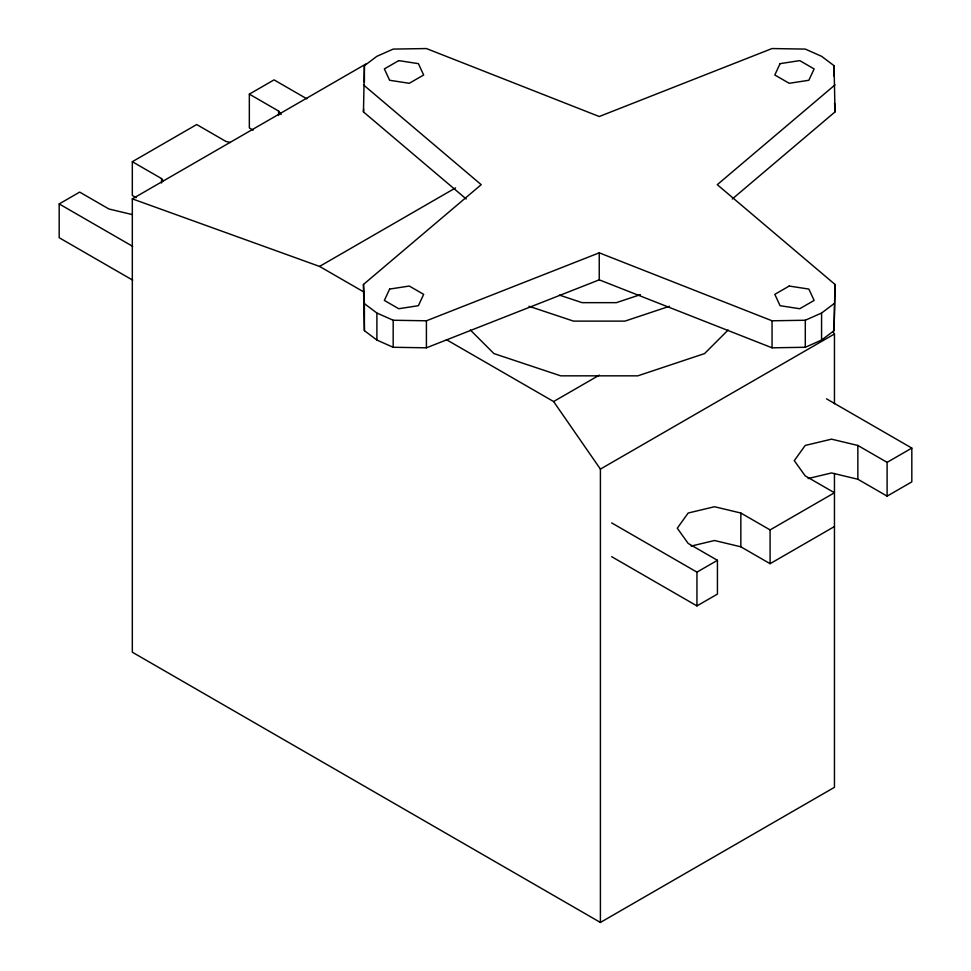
<?xml version="1.0" encoding="UTF-8"?>
<svg xmlns="http://www.w3.org/2000/svg" width="971" height="971" viewBox="0 0 971 971"><rect width="100%" height="100%" fill="white"/><g stroke="black" fill="none" stroke-linecap="round" stroke-linejoin="round"><path stroke-width="1.46" d="M466.189 198.982L363.47 111.92L364.404 65.7L376.894 56.306L393.182 49.096L426.415 48.55L599.241 116.52L772.054 48.55L805.299 49.096L821.575 56.306L834.065 65.7L835.011 111.92L732.292 198.982M363.47 111.92L363.615 108.97M363.47 84.89L481.191 184.672L363.47 284.442L364.404 330.662L376.894 340.068L393.182 347.278L426.415 347.812L599.241 279.842L772.054 347.812L805.299 347.278L821.575 340.068L834.065 330.662L835.011 284.442L717.278 184.672L835.011 84.89M834.065 330.662L835.011 284.442M728.116 330.019L704.558 353.578L637.789 375.838L560.692 375.838L493.923 353.578L470.365 330.019M363.47 284.442L364.404 303.644L376.894 313.038L393.182 320.248L426.415 320.794L599.241 252.824L772.054 320.794L805.299 320.248L821.575 313.038L834.065 303.644M132.675 280.134L59.182 237.713L59.182 203.934L79.671 192.1L108.922 208.996L132.323 214.591M136.146 197.683L132.323 195.487L132.323 161.708L196.688 124.543L225.94 141.438L230.333 142.482M253.164 130.126L249.341 127.917L249.341 94.138L274.053 79.877L306.86 98.824M834.453 473.472L834.453 787.323L600.406 922.45L132.323 652.209L132.323 198.861L366.37 63.734M132.323 198.861L319.556 266.418L455.533 187.913M446.381 339.644L553.604 401.545L599.362 375.122M600.406 922.45L600.406 469.102L834.453 333.988L832.754 331.524M611.657 522.896L696.947 572.137L717.435 560.316L717.435 594.094L696.947 605.916L611.657 556.674M717.435 560.316L688.172 543.42L677.273 528.224L688.172 513.028L714.498 506.728L740.837 513.028L770.088 529.911L834.453 492.758L805.19 475.863L794.29 460.667L805.19 445.458L831.528 439.159L857.854 445.458L887.106 462.354L911.818 448.092L911.818 481.871L887.106 496.132L857.854 479.237L831.528 472.95L808.115 478.545M691.097 546.103L714.498 540.507L740.837 546.807L770.088 563.69L834.453 526.537M640.399 294.65L616.367 302.661L582.102 302.661L559.49 295.123M669.456 306.278L624.936 321.122L573.533 321.122L529.025 306.278M826.515 398.838L911.818 448.092M249.341 94.138L278.604 111.034L281.117 114.542M319.556 266.418L364.016 292.089M132.323 161.708L161.574 178.591L163.262 180.934M59.182 203.934L132.675 246.355M553.604 401.545L600.406 469.102M834.575 103.06L835.011 111.92M887.106 462.354L887.106 496.132M857.854 445.458L857.854 479.237M834.453 333.988L834.453 403.73M834.065 65.7L834.065 76.211M821.575 313.038L821.575 340.068M805.299 320.248L805.299 347.278M772.054 320.794L772.054 347.812M770.088 529.911L770.088 563.69M740.837 513.028L740.837 546.807M696.947 572.137L696.947 605.916M599.241 252.824L599.241 279.842M426.415 320.794L426.415 347.812M393.182 320.248L393.182 347.278M376.894 313.038L376.894 340.068M364.404 65.7L364.404 82.219M364.404 303.644L364.404 330.662M278.604 111.034L278.604 115.44M161.574 178.591L161.574 182.997M389.626 289.079L384.358 300.427L398.741 308.729L418.392 305.695L423.659 294.347L409.276 286.044L389.626 289.079M780.077 63.649L774.809 74.998L789.205 83.3L808.855 80.265L814.123 68.917L799.728 60.615L780.077 63.649M398.741 60.615L384.358 68.917L389.626 80.265L409.276 83.3L423.659 74.998L418.392 63.649L398.741 60.615M789.205 286.044L774.809 294.347L780.077 305.695L799.728 308.729L814.123 300.427L808.855 289.079L789.205 286.044"/></g></svg>
